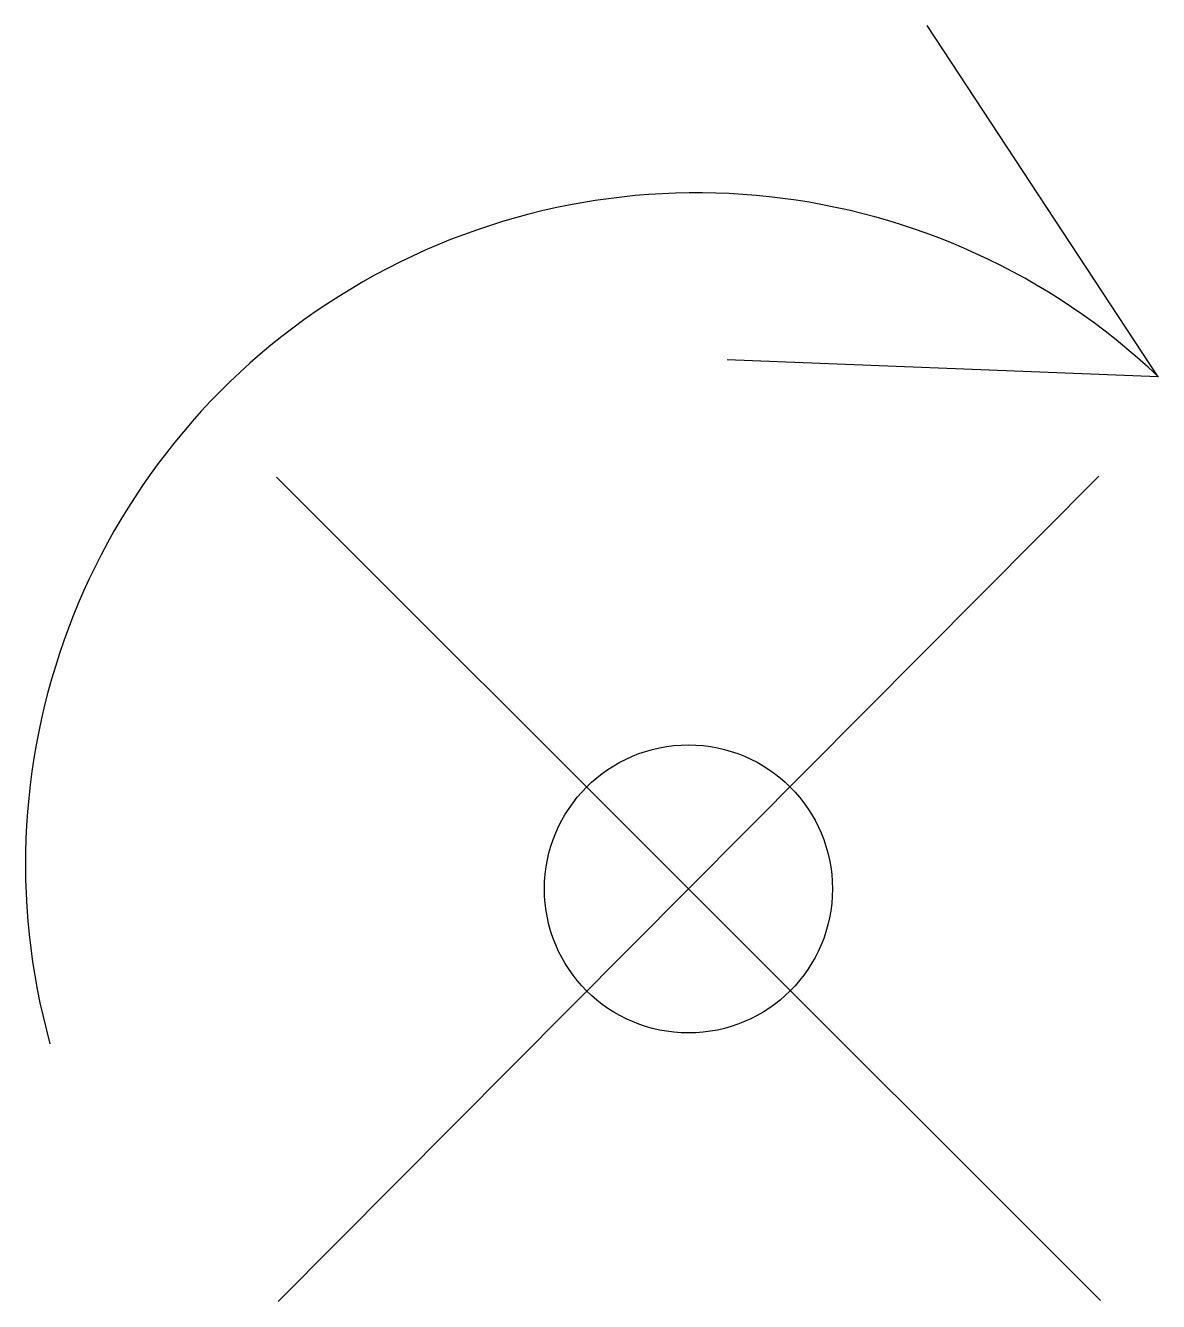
# Model space of a CAD drawing. Extents: x -0.75 to 0.53, y -0.46 to 0.97.
import ezdxf

# ---------------------------------------------------------------- set-up
doc = ezdxf.new("R2010")
doc.units = 0

msp = doc.modelspace()

# ---------------------------------------------------------------- linework, layer by layer
for p, q in [((0.5285, 0.576), (0.2685, 0.971)), ((0.5285, 0.576), (0.0435, 0.595)), ((-0.4635, 0.463), (0.4635, -0.463)), ((0.4615, 0.464), (-0.4615, -0.464))]:
    msp.add_line(p, q)
msp.add_circle((0, 0), 0.162)
msp.add_arc((0.0095, 0.0276), 0.7552, 46.5627, 195.5131)

doc.saveas('drawing.dxf')
